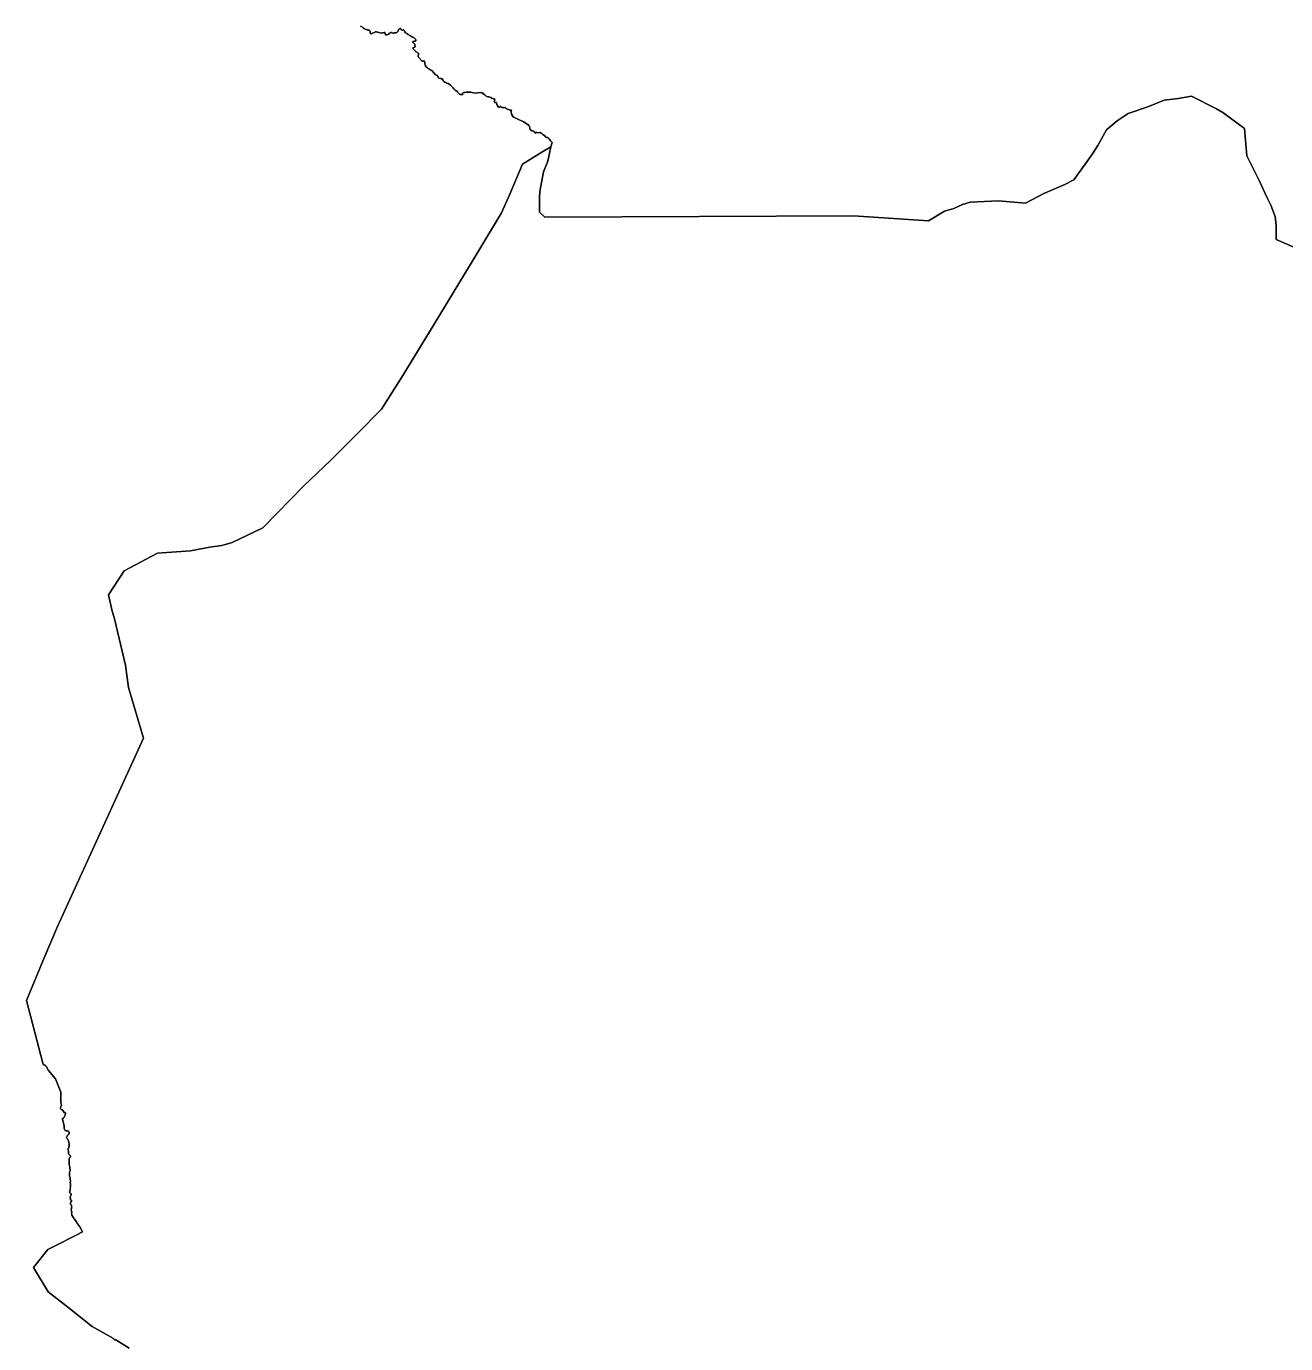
# Model space of a CAD drawing. Header units: inches. Extents: x 33.9 to 41.9, y -4.8 to 5.4.
# Drawn here: x 36.239 to 36.84, y 0.274 to 0.904 of the extents above; entities that cross this region are included whole.
import ezdxf

# ---------------------------------------------------------------- set-up
doc = ezdxf.new("R2010")
doc.units = ezdxf.units.IN
doc.header["$MEASUREMENT"] = 0
doc.layers.add('Counties', color=7, linetype='Continuous')

msp = doc.modelspace()

# ---------------------------------------------------------------- linework, layer by layer
at = {"layer": 'Counties'}
for points in [[(36.39863, 0.9038), (36.39938, 0.90341), (36.40011, 0.90288), (36.40061, 0.90257), (36.40131, 0.90229), (36.40175, 0.90204), (36.40217, 0.90195), (36.40278, 0.90184), (36.403, 0.90179), (36.40325, 0.90148), (36.40323, 0.90114), (36.4032, 0.90069), (36.40325, 0.90053), (36.40348, 0.90016), (36.40378, 0.90022), (36.40406, 0.90036), (36.40442, 0.9005), (36.40478, 0.90061), (36.40523, 0.90086), (36.40559, 0.90106), (36.40632, 0.90111), (36.40679, 0.901), (36.40715, 0.90086), (36.40757, 0.90075), (36.40799, 0.90055), (36.40866, 0.9005), (36.40902, 0.90061), (36.40946, 0.90058), (36.40991, 0.90078), (36.41024, 0.9008), (36.41038, 0.90044), (36.41044, 0.90008), (36.41052, 0.89969), (36.41108, 0.89963), (36.41138, 0.89963), (36.41163, 0.8998), (36.412, 0.90002), (36.41258, 0.90041), (36.41269, 0.90058), (36.413, 0.90078), (36.41336, 0.9008), (36.41381, 0.90069), (36.41425, 0.90047), (36.41456, 0.90044), (36.41484, 0.90055), (36.41514, 0.90055), (36.41542, 0.90069), (36.41581, 0.9008), (36.41601, 0.90083), (36.4162, 0.90097), (36.41645, 0.9012), (36.41665, 0.90139), (36.41667, 0.90167), (36.4167, 0.9019), (36.41678, 0.90206), (36.41698, 0.90232), (36.41734, 0.90254), (36.41748, 0.90262), (36.41768, 0.90271), (36.41781, 0.90249), (36.41809, 0.90201), (36.41862, 0.90187), (36.41879, 0.9019), (36.41893, 0.90198), (36.41915, 0.90204), (36.41943, 0.90181), (36.41965, 0.90142), (36.41976, 0.90109), (36.42015, 0.90067), (36.42068, 0.90036), (36.42143, 0.89985), (36.42168, 0.89966), (36.42205, 0.89941), (36.42249, 0.89913), (36.42302, 0.89887), (36.42344, 0.89862), (36.42391, 0.8984), (36.42419, 0.8982), (36.42453, 0.89789), (36.42486, 0.89764), (36.42503, 0.89731), (36.425, 0.89686), (36.42489, 0.89669), (36.42444, 0.89658), (36.42402, 0.89655), (36.42377, 0.89652), (36.42358, 0.89641), (36.42369, 0.89605), (36.424, 0.89585), (36.42439, 0.89543), (36.42458, 0.89515), (36.42464, 0.89467), (36.42466, 0.89406), (36.42453, 0.89378), (36.4243, 0.8937), (36.42397, 0.8935), (36.42366, 0.8935), (36.42363, 0.89325), (36.42375, 0.89294), (36.42505, 0.89174), (36.42503, 0.89157), (36.42578, 0.8912), (36.42631, 0.8907), (36.42625, 0.89025), (36.42617, 0.8895), (36.42617, 0.88922), (36.42659, 0.88863), (36.42706, 0.88824), (36.4272, 0.88793), (36.42742, 0.8877), (36.42762, 0.88748), (36.42784, 0.88726), (36.42806, 0.88712), (36.42848, 0.88712), (36.42881, 0.8872), (36.42917, 0.88709), (36.42926, 0.88684), (36.42934, 0.88653), (36.42937, 0.88622), (36.42937, 0.88549), (36.42945, 0.88516), (36.42968, 0.88479), (36.42993, 0.88443), (36.43018, 0.88418), (36.43059, 0.88384), (36.43098, 0.88353), (36.43157, 0.8832), (36.43176, 0.88306), (36.43218, 0.88283), (36.4327, 0.88255), (36.43427, 0.88079), (36.4346, 0.88048), (36.43477, 0.88034), (36.43494, 0.8804), (36.43516, 0.88029), (36.43533, 0.88017), (36.43549, 0.87989), (36.43558, 0.87981), (36.43552, 0.87953), (36.43569, 0.87925), (36.43605, 0.879), (36.43622, 0.87897), (36.43678, 0.87883), (36.43708, 0.87877), (36.43722, 0.87872), (36.43761, 0.87858), (36.43797, 0.87813), (36.43811, 0.87777), (36.43845, 0.87732), (36.43884, 0.87709), (36.43917, 0.8769), (36.43956, 0.87679), (36.43989, 0.87659), (36.44042, 0.87634), (36.4409, 0.87609), (36.44153, 0.87561), (36.44212, 0.87516), (36.44248, 0.87471), (36.44284, 0.87441), (36.44326, 0.87393), (36.44348, 0.87357), (36.44387, 0.87318), (36.44437, 0.87284), (36.44471, 0.87275), (36.44496, 0.87225), (36.44538, 0.87186), (36.44585, 0.87138), (36.44618, 0.87113), (36.44624, 0.87113), (36.44685, 0.8711), (36.4473, 0.87099), (36.44733, 0.87124), (36.44741, 0.87169), (36.44774, 0.87205), (36.44841, 0.87217), (36.44902, 0.87228), (36.45022, 0.87234), (36.45139, 0.87234), (36.45256, 0.87203), (36.45412, 0.87186), (36.45495, 0.87208), (36.45662, 0.87203), (36.45682, 0.87192), (36.45715, 0.87152), (36.45793, 0.87105), (36.45849, 0.87054), (36.45871, 0.87043), (36.45938, 0.87012), (36.45985, 0.87007), (36.46038, 0.86993), (36.46088, 0.86976), (36.46136, 0.86948), (36.46172, 0.86931), (36.46197, 0.86914), (36.46244, 0.86906), (36.46269, 0.86903), (36.46278, 0.86864), (36.46272, 0.86842), (36.46255, 0.86822), (36.46253, 0.86766), (36.46272, 0.86738), (36.463, 0.86738), (36.46328, 0.86741), (36.46361, 0.86727), (36.46364, 0.86696), (36.46378, 0.86651), (36.46389, 0.86609), (36.4642, 0.86553), (36.46456, 0.86517), (36.46506, 0.86517), (36.46537, 0.86537), (36.46559, 0.86539), (36.46581, 0.86509), (36.46617, 0.86494), (36.46668, 0.86492), (36.46712, 0.8648), (36.46771, 0.86489), (36.46795, 0.86472), (36.4684, 0.86439), (36.46882, 0.86419), (36.46924, 0.86397), (36.46996, 0.86371), (36.47032, 0.86369), (36.47049, 0.86369), (36.47071, 0.86366), (36.47057, 0.86299), (36.47077, 0.86184), (36.47102, 0.86131), (36.47169, 0.86033), (36.47316, 0.85971), (36.47439, 0.85907), (36.47517, 0.85868), (36.47578, 0.85848), (36.47667, 0.85803), (36.47831, 0.85683), (36.47865, 0.85674), (36.47895, 0.85672), (36.47909, 0.85652), (36.47917, 0.85616), (36.47929, 0.85571), (36.47945, 0.8552), (36.47954, 0.85467), (36.47984, 0.85422), (36.48037, 0.8538), (36.48087, 0.85375), (36.48138, 0.85372), (36.48146, 0.85364), (36.48171, 0.85296), (36.48188, 0.8528), (36.48224, 0.85274), (36.48241, 0.85294), (36.48254, 0.85327), (36.48299, 0.85291), (36.48449, 0.85302), (36.48494, 0.85268), (36.48516, 0.85246), (36.48566, 0.85207), (36.4865, 0.85162), (36.48705, 0.85098), (36.48744, 0.85064), (36.48803, 0.85061), (36.48878, 0.84997), (36.48931, 0.84907), (36.49023, 0.84823), (36.48953, 0.84622), (36.48523, 0.84367), (36.47603, 0.83792), (36.46998, 0.82353), (36.46596, 0.81461), (36.45473, 0.79591), (36.43373, 0.76138), (36.41877, 0.73692), (36.4087, 0.72081), (36.39719, 0.7093), (36.38424, 0.69635), (36.37158, 0.68427), (36.35201, 0.66412), (36.33734, 0.65722), (36.33244, 0.65578), (36.32669, 0.65492), (36.31748, 0.65319), (36.30166, 0.65204), (36.28583, 0.64369), (36.27835, 0.63219), (36.28007, 0.62442), (36.28094, 0.62125), (36.2864, 0.59852), (36.28784, 0.58787), (36.29504, 0.5637), (36.25389, 0.47364), (36.24756, 0.45868), (36.23904, 0.43835), (36.24699, 0.40848), (36.24701, 0.40802), (36.24719, 0.40769), (36.24749, 0.4076), (36.24797, 0.40744), (36.24814, 0.40719), (36.24837, 0.40707), (36.24873, 0.40679), (36.24886, 0.40648), (36.24903, 0.40612), (36.24927, 0.40544), (36.2494, 0.40507), (36.24968, 0.40485), (36.25295, 0.40095), (36.25552, 0.39462), (36.25557, 0.39226), (36.25542, 0.39193), (36.25547, 0.39144), (36.25547, 0.39057), (36.2555, 0.39024), (36.25552, 0.38989), (36.25549, 0.38955), (36.25566, 0.38891), (36.25584, 0.3886), (36.25579, 0.38826), (36.25569, 0.38808), (36.25548, 0.38767), (36.25535, 0.38713), (36.25533, 0.38684), (36.25545, 0.3865), (36.25569, 0.38633), (36.25599, 0.3862), (36.25633, 0.3861), (36.25649, 0.38576), (36.25678, 0.3853), (36.25718, 0.38494), (36.25743, 0.38483), (36.25767, 0.38466), (36.25766, 0.38417), (36.25764, 0.38385), (36.25752, 0.3836), (36.25737, 0.38327), (36.25721, 0.38293), (36.25711, 0.38268), (36.25695, 0.38241), (36.2567, 0.38209), (36.25638, 0.38175), (36.25631, 0.38141), (36.25646, 0.38117), (36.25651, 0.3809), (36.25658, 0.38042), (36.25682, 0.37971), (36.2569, 0.37935), (36.2569, 0.37902), (36.25704, 0.37849), (36.25715, 0.37814), (36.25713, 0.3777), (36.25712, 0.37725), (36.25721, 0.37686), (36.25734, 0.37656), (36.25758, 0.3762), (36.25796, 0.37612), (36.2583, 0.37614), (36.25876, 0.37615), (36.25916, 0.37596), (36.25932, 0.37571), (36.25942, 0.37545), (36.25946, 0.37515), (36.25952, 0.37472), (36.25927, 0.37456), (36.25903, 0.37439), (36.25879, 0.37405), (36.2587, 0.37385), (36.2586, 0.37376), (36.25847, 0.37357), (36.25825, 0.37323), (36.25828, 0.37296), (36.25843, 0.37267), (36.25862, 0.37232), (36.25879, 0.37203), (36.259, 0.3717), (36.25918, 0.37131), (36.25931, 0.37074), (36.25935, 0.37034), (36.25941, 0.36998), (36.25941, 0.36865), (36.25937, 0.3684), (36.25927, 0.36803), (36.25914, 0.36769), (36.25891, 0.36747), (36.25902, 0.36691), (36.25912, 0.36652), (36.25912, 0.36625), (36.25913, 0.36558), (36.25918, 0.36531), (36.25933, 0.3649), (36.25964, 0.36458), (36.2599, 0.36429), (36.26012, 0.36402), (36.26015, 0.36369), (36.25981, 0.36335), (36.25966, 0.36315), (36.25951, 0.36285), (36.25947, 0.36255), (36.25951, 0.36226), (36.2595, 0.36184), (36.25955, 0.36143), (36.25951, 0.36102), (36.25955, 0.36067), (36.25955, 0.36034), (36.25955, 0.35982), (36.2596, 0.35956), (36.25963, 0.35915), (36.25973, 0.35884), (36.25985, 0.35814), (36.25996, 0.35762), (36.25989, 0.35703), (36.25978, 0.35675), (36.2597, 0.3564), (36.25967, 0.35606), (36.25961, 0.35573), (36.25961, 0.35542), (36.25964, 0.35491), (36.2597, 0.35446), (36.25984, 0.35412), (36.25993, 0.35376), (36.25996, 0.35333), (36.25999, 0.35303), (36.26, 0.35264), (36.26007, 0.35233), (36.26015, 0.35194), (36.26002, 0.35149), (36.26015, 0.351), (36.2602, 0.35067), (36.26017, 0.35033), (36.26013, 0.34992), (36.26005, 0.34959), (36.25996, 0.34929), (36.26005, 0.34892), (36.25992, 0.34851), (36.25992, 0.34803), (36.25997, 0.34773), (36.25997, 0.34747), (36.25987, 0.34722), (36.25972, 0.34677), (36.25974, 0.3465), (36.25999, 0.34634), (36.2603, 0.34622), (36.26044, 0.34593), (36.26051, 0.34563), (36.26037, 0.34541), (36.26004, 0.34491), (36.26005, 0.34462), (36.25995, 0.34435), (36.26003, 0.3441), (36.26014, 0.34388), (36.26017, 0.34362), (36.26014, 0.34322), (36.26025, 0.34299), (36.2606, 0.34288), (36.26072, 0.34266), (36.26057, 0.34237), (36.26034, 0.34212), (36.26016, 0.34184), (36.26005, 0.34152), (36.2602, 0.34107), (36.26049, 0.34081), (36.26058, 0.34045), (36.26067, 0.34014), (36.26083, 0.33982), (36.26067, 0.33938), (36.26057, 0.33897), (36.26049, 0.33857), (36.26052, 0.33827), (36.26054, 0.33791), (36.2606, 0.33765), (36.26069, 0.33728), (36.2607, 0.33696), (36.26068, 0.33666), (36.2607, 0.33627), (36.26073, 0.33584), (36.26185, 0.33405), (36.26297, 0.33269), (36.26335, 0.33204), (36.26377, 0.33134), (36.26401, 0.33097), (36.26452, 0.3303), (36.26585, 0.32788), (36.26308, 0.3265), (36.25245, 0.32105), (36.24934, 0.31947), (36.24253, 0.31087), (36.24951, 0.29922), (36.25808, 0.29246), (36.27046, 0.28269), (36.28066, 0.27689), (36.28099, 0.27656), (36.28118, 0.27632), (36.28179, 0.27622), (36.28821, 0.27235)], [(36.39863, 0.9038), (36.39938, 0.90341), (36.40011, 0.90288), (36.40061, 0.90257), (36.40131, 0.90229), (36.40175, 0.90204), (36.40217, 0.90195), (36.40278, 0.90184), (36.403, 0.90179), (36.40325, 0.90148), (36.40323, 0.90114), (36.4032, 0.90069), (36.40325, 0.90053), (36.40348, 0.90016), (36.40378, 0.90022), (36.40406, 0.90036), (36.40442, 0.9005), (36.40478, 0.90061), (36.40523, 0.90086), (36.40559, 0.90106), (36.40632, 0.90111), (36.40679, 0.901), (36.40715, 0.90086), (36.40757, 0.90075), (36.40799, 0.90055), (36.40866, 0.9005), (36.40902, 0.90061), (36.40946, 0.90058), (36.40991, 0.90078), (36.41024, 0.9008), (36.41038, 0.90044), (36.41044, 0.90008), (36.41052, 0.89969), (36.41108, 0.89963), (36.41138, 0.89963), (36.41163, 0.8998), (36.412, 0.90002), (36.41258, 0.90041), (36.41269, 0.90058), (36.413, 0.90078), (36.41336, 0.9008), (36.41381, 0.90069), (36.41425, 0.90047), (36.41456, 0.90044), (36.41484, 0.90055), (36.41514, 0.90055), (36.41542, 0.90069), (36.41581, 0.9008), (36.41601, 0.90083), (36.4162, 0.90097), (36.41645, 0.9012), (36.41665, 0.90139), (36.41667, 0.90167), (36.4167, 0.9019), (36.41678, 0.90206), (36.41698, 0.90232), (36.41734, 0.90254), (36.41748, 0.90262), (36.41768, 0.90271), (36.41781, 0.90249), (36.41809, 0.90201), (36.41862, 0.90187), (36.41879, 0.9019), (36.41893, 0.90198), (36.41915, 0.90204), (36.41943, 0.90181), (36.41965, 0.90142), (36.41976, 0.90109), (36.42015, 0.90067), (36.42068, 0.90036), (36.42143, 0.89985), (36.42168, 0.89966), (36.42205, 0.89941), (36.42249, 0.89913), (36.42302, 0.89887), (36.42344, 0.89862), (36.42391, 0.8984), (36.42419, 0.8982), (36.42453, 0.89789), (36.42486, 0.89764), (36.42503, 0.89731), (36.425, 0.89686), (36.42489, 0.89669), (36.42444, 0.89658), (36.42402, 0.89655), (36.42377, 0.89652), (36.42358, 0.89641), (36.42369, 0.89605), (36.424, 0.89585), (36.42439, 0.89543), (36.42458, 0.89515), (36.42464, 0.89467), (36.42466, 0.89406), (36.42453, 0.89378), (36.4243, 0.8937), (36.42397, 0.8935), (36.42366, 0.8935), (36.42363, 0.89325), (36.42375, 0.89294), (36.42505, 0.89174), (36.42503, 0.89157), (36.42578, 0.8912), (36.42631, 0.8907), (36.42625, 0.89025), (36.42617, 0.8895), (36.42617, 0.88922), (36.42659, 0.88863), (36.42706, 0.88824), (36.4272, 0.88793), (36.42742, 0.8877), (36.42762, 0.88748), (36.42784, 0.88726), (36.42806, 0.88712), (36.42848, 0.88712), (36.42881, 0.8872), (36.42917, 0.88709), (36.42926, 0.88684), (36.42934, 0.88653), (36.42937, 0.88622), (36.42937, 0.88549), (36.42945, 0.88516), (36.42968, 0.88479), (36.42993, 0.88443), (36.43018, 0.88418), (36.43059, 0.88384), (36.43098, 0.88353), (36.43157, 0.8832), (36.43176, 0.88306), (36.43218, 0.88283), (36.4327, 0.88255), (36.43427, 0.88079), (36.4346, 0.88048), (36.43477, 0.88034), (36.43494, 0.8804), (36.43516, 0.88029), (36.43533, 0.88017), (36.43549, 0.87989), (36.43558, 0.87981), (36.43552, 0.87953), (36.43569, 0.87925), (36.43605, 0.879), (36.43622, 0.87897), (36.43678, 0.87883), (36.43708, 0.87877), (36.43722, 0.87872), (36.43761, 0.87858), (36.43797, 0.87813), (36.43811, 0.87777), (36.43845, 0.87732), (36.43884, 0.87709), (36.43917, 0.8769), (36.43956, 0.87679), (36.43989, 0.87659), (36.44042, 0.87634), (36.4409, 0.87609), (36.44153, 0.87561), (36.44212, 0.87516), (36.44248, 0.87471), (36.44284, 0.87441), (36.44326, 0.87393), (36.44348, 0.87357), (36.44387, 0.87318), (36.44437, 0.87284), (36.44471, 0.87275), (36.44496, 0.87225), (36.44538, 0.87186), (36.44585, 0.87138), (36.44618, 0.87113), (36.44624, 0.87113), (36.44685, 0.8711), (36.4473, 0.87099), (36.44733, 0.87124), (36.44741, 0.87169), (36.44774, 0.87205), (36.44841, 0.87217), (36.44902, 0.87228), (36.45022, 0.87234), (36.45139, 0.87234), (36.45256, 0.87203), (36.45412, 0.87186), (36.45495, 0.87208), (36.45662, 0.87203), (36.45682, 0.87192), (36.45715, 0.87152), (36.45793, 0.87105), (36.45849, 0.87054), (36.45871, 0.87043), (36.45938, 0.87012), (36.45985, 0.87007), (36.46038, 0.86993), (36.46088, 0.86976), (36.46136, 0.86948), (36.46172, 0.86931), (36.46197, 0.86914), (36.46244, 0.86906), (36.46269, 0.86903), (36.46278, 0.86864), (36.46272, 0.86842), (36.46255, 0.86822), (36.46253, 0.86766), (36.46272, 0.86738), (36.463, 0.86738), (36.46328, 0.86741), (36.46361, 0.86727), (36.46364, 0.86696), (36.46378, 0.86651), (36.46389, 0.86609), (36.4642, 0.86553), (36.46456, 0.86517), (36.46506, 0.86517), (36.46537, 0.86537), (36.46559, 0.86539), (36.46581, 0.86509), (36.46617, 0.86494), (36.46668, 0.86492), (36.46712, 0.8648), (36.46771, 0.86489), (36.46795, 0.86472), (36.4684, 0.86439), (36.46882, 0.86419), (36.46924, 0.86397), (36.46996, 0.86371), (36.47032, 0.86369), (36.47049, 0.86369), (36.47071, 0.86366), (36.47057, 0.86299), (36.47077, 0.86184), (36.47102, 0.86131), (36.47169, 0.86033), (36.47316, 0.85971), (36.47439, 0.85907), (36.47517, 0.85868), (36.47578, 0.85848), (36.47667, 0.85803), (36.47831, 0.85683), (36.47865, 0.85674), (36.47895, 0.85672), (36.47909, 0.85652), (36.47917, 0.85616), (36.47929, 0.85571), (36.47945, 0.8552), (36.47954, 0.85467), (36.47984, 0.85422), (36.48037, 0.8538), (36.48087, 0.85375), (36.48138, 0.85372), (36.48146, 0.85364), (36.48171, 0.85296), (36.48188, 0.8528), (36.48224, 0.85274), (36.48241, 0.85294), (36.48254, 0.85327), (36.48299, 0.85291), (36.48449, 0.85302), (36.48494, 0.85268), (36.48516, 0.85246), (36.48566, 0.85207), (36.4865, 0.85162), (36.48705, 0.85098), (36.48744, 0.85064), (36.48803, 0.85061), (36.48878, 0.84997), (36.48931, 0.84907), (36.49023, 0.84823), (36.48953, 0.84622), (36.48523, 0.84367), (36.47603, 0.83792), (36.46998, 0.82353), (36.46596, 0.81461), (36.45473, 0.79591), (36.43373, 0.76138), (36.41877, 0.73692), (36.4087, 0.72081), (36.39719, 0.7093), (36.38424, 0.69635), (36.37158, 0.68427), (36.35201, 0.66412), (36.33734, 0.65722), (36.33244, 0.65578), (36.32669, 0.65492), (36.31748, 0.65319), (36.30166, 0.65204), (36.28583, 0.64369), (36.27835, 0.63219), (36.28007, 0.62442), (36.28094, 0.62125), (36.2864, 0.59852), (36.28784, 0.58787), (36.29504, 0.5637), (36.25389, 0.47364), (36.24756, 0.45868), (36.23904, 0.43835), (36.24699, 0.40848), (36.24701, 0.40802), (36.24719, 0.40769), (36.24749, 0.4076), (36.24797, 0.40744), (36.24814, 0.40719), (36.24837, 0.40707), (36.24873, 0.40679), (36.24886, 0.40648), (36.24903, 0.40612), (36.24927, 0.40544), (36.2494, 0.40507), (36.24968, 0.40485), (36.25295, 0.40095), (36.25552, 0.39462), (36.25557, 0.39226), (36.25542, 0.39193), (36.25547, 0.39144), (36.25547, 0.39057), (36.2555, 0.39024), (36.25552, 0.38989), (36.25549, 0.38955), (36.25566, 0.38891), (36.25584, 0.3886), (36.25579, 0.38826), (36.25569, 0.38808), (36.25548, 0.38767), (36.25535, 0.38713), (36.25533, 0.38684), (36.25545, 0.3865), (36.25569, 0.38633), (36.25599, 0.3862), (36.25633, 0.3861), (36.25649, 0.38576), (36.25678, 0.3853), (36.25718, 0.38494), (36.25743, 0.38483), (36.25767, 0.38466), (36.25766, 0.38417), (36.25764, 0.38385), (36.25752, 0.3836), (36.25737, 0.38327), (36.25721, 0.38293), (36.25711, 0.38268), (36.25695, 0.38241), (36.2567, 0.38209), (36.25638, 0.38175), (36.25631, 0.38141), (36.25646, 0.38117), (36.25651, 0.3809), (36.25658, 0.38042), (36.25682, 0.37971), (36.2569, 0.37935), (36.2569, 0.37902), (36.25704, 0.37849), (36.25715, 0.37814), (36.25713, 0.3777), (36.25712, 0.37725), (36.25721, 0.37686), (36.25734, 0.37656), (36.25758, 0.3762), (36.25796, 0.37612), (36.2583, 0.37614), (36.25876, 0.37615), (36.25916, 0.37596), (36.25932, 0.37571), (36.25942, 0.37545), (36.25946, 0.37515), (36.25952, 0.37472), (36.25927, 0.37456), (36.25903, 0.37439), (36.25879, 0.37405), (36.2587, 0.37385), (36.2586, 0.37376), (36.25847, 0.37357), (36.25825, 0.37323), (36.25828, 0.37296), (36.25843, 0.37267), (36.25862, 0.37232), (36.25879, 0.37203), (36.259, 0.3717), (36.25918, 0.37131), (36.25931, 0.37074), (36.25935, 0.37034), (36.25941, 0.36998), (36.25941, 0.36865), (36.25937, 0.3684), (36.25927, 0.36803), (36.25914, 0.36769), (36.25891, 0.36747), (36.25902, 0.36691), (36.25912, 0.36652), (36.25912, 0.36625), (36.25913, 0.36558), (36.25918, 0.36531), (36.25933, 0.3649), (36.25964, 0.36458), (36.2599, 0.36429), (36.26012, 0.36402), (36.26015, 0.36369), (36.25981, 0.36335), (36.25966, 0.36315), (36.25951, 0.36285), (36.25947, 0.36255), (36.25951, 0.36226), (36.2595, 0.36184), (36.25955, 0.36143), (36.25951, 0.36102), (36.25955, 0.36067), (36.25955, 0.36034), (36.25955, 0.35982), (36.2596, 0.35956), (36.25963, 0.35915), (36.25973, 0.35884), (36.25985, 0.35814), (36.25996, 0.35762), (36.25989, 0.35703), (36.25978, 0.35675), (36.2597, 0.3564), (36.25967, 0.35606), (36.25961, 0.35573), (36.25961, 0.35542), (36.25964, 0.35491), (36.2597, 0.35446), (36.25984, 0.35412), (36.25993, 0.35376), (36.25996, 0.35333), (36.25999, 0.35303), (36.26, 0.35264), (36.26007, 0.35233), (36.26015, 0.35194), (36.26002, 0.35149), (36.26015, 0.351), (36.2602, 0.35067), (36.26017, 0.35033), (36.26013, 0.34992), (36.26005, 0.34959), (36.25996, 0.34929), (36.26005, 0.34892), (36.25992, 0.34851), (36.25992, 0.34803), (36.25997, 0.34773), (36.25997, 0.34747), (36.25987, 0.34722), (36.25972, 0.34677), (36.25974, 0.3465), (36.25999, 0.34634), (36.2603, 0.34622), (36.26044, 0.34593), (36.26051, 0.34563), (36.26037, 0.34541), (36.26004, 0.34491), (36.26005, 0.34462), (36.25995, 0.34435), (36.26003, 0.3441), (36.26014, 0.34388), (36.26017, 0.34362), (36.26014, 0.34322), (36.26025, 0.34299), (36.2606, 0.34288), (36.26072, 0.34266), (36.26057, 0.34237), (36.26034, 0.34212), (36.26016, 0.34184), (36.26005, 0.34152), (36.2602, 0.34107), (36.26049, 0.34081), (36.26058, 0.34045), (36.26067, 0.34014), (36.26083, 0.33982), (36.26067, 0.33938), (36.26057, 0.33897), (36.26049, 0.33857), (36.26052, 0.33827), (36.26054, 0.33791), (36.2606, 0.33765), (36.26069, 0.33728), (36.2607, 0.33696), (36.26068, 0.33666), (36.2607, 0.33627), (36.26073, 0.33584), (36.26185, 0.33405), (36.26297, 0.33269), (36.26335, 0.33204), (36.26377, 0.33134), (36.26401, 0.33097), (36.26452, 0.3303), (36.26585, 0.32788), (36.26308, 0.3265), (36.25245, 0.32105), (36.24934, 0.31947), (36.24253, 0.31087), (36.24951, 0.29922), (36.25808, 0.29246), (36.27046, 0.28269), (36.28066, 0.27689), (36.28099, 0.27656), (36.28118, 0.27632), (36.28179, 0.27622), (36.28821, 0.27235)], [(36.84434, 0.79817), (36.83599, 0.80191), (36.83599, 0.80853), (36.83542, 0.81285), (36.8334, 0.81831), (36.83167, 0.82177), (36.82794, 0.82982), (36.82189, 0.84191), (36.82074, 0.85485), (36.81038, 0.86262), (36.8075, 0.86435), (36.79542, 0.87039), (36.78909, 0.86928), (36.78247, 0.86842), (36.7747, 0.86525), (36.76521, 0.86209), (36.76003, 0.85864), (36.75485, 0.85432), (36.75082, 0.84684), (36.74823, 0.84281), (36.74478, 0.83792), (36.73931, 0.83044), (36.73499, 0.82814), (36.72492, 0.82382), (36.71629, 0.81922), (36.70334, 0.82037), (36.68982, 0.81979), (36.68608, 0.81864), (36.68205, 0.81663), (36.67745, 0.81548), (36.66996, 0.81087), (36.634, 0.81317), (36.48667, 0.8126), (36.48414, 0.81491), (36.48406, 0.82183), (36.48428, 0.82477), (36.48594, 0.83426), (36.48813, 0.83924), (36.48953, 0.84622), (36.49023, 0.84823), (36.48931, 0.84907), (36.48878, 0.84997), (36.48803, 0.85061), (36.48744, 0.85064), (36.48705, 0.85098), (36.4865, 0.85162), (36.48566, 0.85207), (36.48516, 0.85246), (36.48494, 0.85268), (36.48449, 0.85302), (36.48299, 0.85291), (36.48254, 0.85327), (36.48241, 0.85294), (36.48224, 0.85274), (36.48188, 0.8528), (36.48171, 0.85296), (36.48146, 0.85364), (36.48138, 0.85372), (36.48087, 0.85375), (36.48037, 0.8538), (36.47984, 0.85422), (36.47954, 0.85467), (36.47945, 0.8552), (36.47929, 0.85571), (36.47917, 0.85616), (36.47909, 0.85652), (36.47895, 0.85672), (36.47865, 0.85674), (36.47831, 0.85683), (36.47667, 0.85803), (36.47578, 0.85848), (36.47517, 0.85868), (36.47439, 0.85907), (36.47316, 0.85971), (36.47169, 0.86033), (36.47102, 0.86131), (36.47077, 0.86184), (36.47057, 0.86299), (36.47071, 0.86366), (36.47049, 0.86369), (36.47032, 0.86369), (36.46996, 0.86371), (36.46924, 0.86397), (36.46882, 0.86419), (36.4684, 0.86439), (36.46795, 0.86472), (36.46771, 0.86489), (36.46712, 0.8648), (36.46668, 0.86492), (36.46617, 0.86494), (36.46581, 0.86509), (36.46559, 0.86539), (36.46537, 0.86537), (36.46506, 0.86517), (36.46456, 0.86517), (36.4642, 0.86553), (36.46389, 0.86609), (36.46378, 0.86651), (36.46364, 0.86696), (36.46361, 0.86727), (36.46328, 0.86741), (36.463, 0.86738), (36.46272, 0.86738), (36.46253, 0.86766), (36.46255, 0.86822), (36.46272, 0.86842), (36.46278, 0.86864), (36.46269, 0.86903), (36.46244, 0.86906), (36.46197, 0.86914), (36.46172, 0.86931), (36.46136, 0.86948), (36.46088, 0.86976), (36.46038, 0.86993), (36.45985, 0.87007), (36.45938, 0.87012), (36.45871, 0.87043), (36.45849, 0.87054), (36.45793, 0.87105), (36.45715, 0.87152), (36.45682, 0.87192), (36.45662, 0.87203), (36.45495, 0.87208), (36.45412, 0.87186), (36.45256, 0.87203), (36.45139, 0.87234), (36.45022, 0.87234), (36.44902, 0.87228), (36.44841, 0.87217), (36.44774, 0.87205), (36.44741, 0.87169), (36.44733, 0.87124), (36.4473, 0.87099), (36.44685, 0.8711), (36.44624, 0.87113), (36.44618, 0.87113), (36.44585, 0.87138), (36.44538, 0.87186), (36.44496, 0.87225), (36.44471, 0.87275), (36.44437, 0.87284), (36.44387, 0.87318), (36.44348, 0.87357), (36.44326, 0.87393), (36.44284, 0.87441), (36.44248, 0.87471), (36.44212, 0.87516), (36.44153, 0.87561), (36.4409, 0.87609), (36.44042, 0.87634), (36.43989, 0.87659), (36.43956, 0.87679), (36.43917, 0.8769), (36.43884, 0.87709), (36.43845, 0.87732), (36.43811, 0.87777), (36.43797, 0.87813), (36.43761, 0.87858), (36.43722, 0.87872), (36.43708, 0.87877), (36.43678, 0.87883), (36.43622, 0.87897), (36.43605, 0.879), (36.43569, 0.87925), (36.43552, 0.87953), (36.43558, 0.87981), (36.43549, 0.87989), (36.43533, 0.88017), (36.43516, 0.88029), (36.43494, 0.8804), (36.43477, 0.88034), (36.4346, 0.88048), (36.43427, 0.88079), (36.43391, 0.88138), (36.43405, 0.88113), (36.43427, 0.88079), (36.4327, 0.88255), (36.43286, 0.88247), (36.43282, 0.8825), (36.43265, 0.88261), (36.4327, 0.88255), (36.43218, 0.88283), (36.43176, 0.88306), (36.43157, 0.8832), (36.43098, 0.88353), (36.43059, 0.88384), (36.43018, 0.88418), (36.42993, 0.88443), (36.42968, 0.88479), (36.42945, 0.88516), (36.42937, 0.88549), (36.42937, 0.88622), (36.42934, 0.88653), (36.42926, 0.88684), (36.42917, 0.88709), (36.42881, 0.8872), (36.42848, 0.88712), (36.42806, 0.88712), (36.42784, 0.88726), (36.42762, 0.88748), (36.42742, 0.8877), (36.4272, 0.88793), (36.42706, 0.88824), (36.42659, 0.88863), (36.42617, 0.88922), (36.42617, 0.8895), (36.42625, 0.89025), (36.42631, 0.8907), (36.42578, 0.8912), (36.42503, 0.89157), (36.42505, 0.89174), (36.42375, 0.89294), (36.42363, 0.89325), (36.42366, 0.8935), (36.42397, 0.8935), (36.4243, 0.8937), (36.42453, 0.89378), (36.42466, 0.89406), (36.42464, 0.89467), (36.42458, 0.89515), (36.42439, 0.89543), (36.424, 0.89585), (36.42369, 0.89605), (36.42358, 0.89641), (36.42377, 0.89652), (36.42402, 0.89655), (36.42444, 0.89658), (36.42489, 0.89669), (36.425, 0.89686), (36.42503, 0.89731), (36.42486, 0.89764), (36.42453, 0.89789), (36.42419, 0.8982), (36.42391, 0.8984), (36.42344, 0.89862), (36.42302, 0.89887), (36.42249, 0.89913), (36.42205, 0.89941), (36.42168, 0.89966), (36.42143, 0.89985), (36.42068, 0.90036), (36.42015, 0.90067), (36.41976, 0.90109), (36.41965, 0.90142), (36.41943, 0.90181), (36.41915, 0.90204), (36.41893, 0.90198), (36.41879, 0.9019), (36.41862, 0.90187), (36.41809, 0.90201), (36.41781, 0.90249), (36.41768, 0.90271), (36.41748, 0.90262), (36.41734, 0.90254), (36.41698, 0.90232), (36.41678, 0.90206), (36.4167, 0.9019), (36.41667, 0.90167), (36.41665, 0.90139), (36.41645, 0.9012), (36.4162, 0.90097), (36.41601, 0.90083), (36.41581, 0.9008), (36.41542, 0.90069), (36.41514, 0.90055), (36.41484, 0.90055), (36.41456, 0.90044), (36.41425, 0.90047), (36.41381, 0.90069), (36.41336, 0.9008), (36.413, 0.90078), (36.41269, 0.90058), (36.41258, 0.90041), (36.412, 0.90002), (36.41163, 0.8998), (36.41138, 0.89963), (36.41108, 0.89963), (36.41052, 0.89969), (36.41044, 0.90008), (36.41038, 0.90044), (36.41024, 0.9008), (36.40991, 0.90078), (36.40946, 0.90058), (36.40902, 0.90061), (36.40866, 0.9005), (36.40799, 0.90055), (36.40757, 0.90075), (36.40715, 0.90086), (36.40679, 0.901), (36.40632, 0.90111), (36.40559, 0.90106), (36.40523, 0.90086), (36.40478, 0.90061), (36.40442, 0.9005), (36.40406, 0.90036), (36.40378, 0.90022), (36.40348, 0.90016), (36.40325, 0.90053), (36.4032, 0.90069), (36.40323, 0.90114), (36.40325, 0.90148), (36.403, 0.90179), (36.40278, 0.90184), (36.40217, 0.90195), (36.40175, 0.90204), (36.40131, 0.90229), (36.40061, 0.90257), (36.40011, 0.90288), (36.39938, 0.90341), (36.39863, 0.9038)], [(36.84434, 0.79817), (36.83599, 0.80191), (36.83599, 0.80853), (36.83542, 0.81285), (36.8334, 0.81831), (36.83167, 0.82177), (36.82794, 0.82982), (36.82189, 0.84191), (36.82074, 0.85485), (36.81038, 0.86262), (36.8075, 0.86435), (36.79542, 0.87039), (36.78909, 0.86928), (36.78247, 0.86842), (36.7747, 0.86525), (36.76521, 0.86209), (36.76003, 0.85864), (36.75485, 0.85432), (36.75082, 0.84684), (36.74823, 0.84281), (36.74478, 0.83792), (36.73931, 0.83044), (36.73499, 0.82814), (36.72492, 0.82382), (36.71629, 0.81922), (36.70334, 0.82037), (36.68982, 0.81979), (36.68608, 0.81864), (36.68205, 0.81663), (36.67745, 0.81548), (36.66996, 0.81087), (36.634, 0.81317), (36.48667, 0.8126), (36.48414, 0.81491), (36.48406, 0.82183), (36.48428, 0.82477), (36.48594, 0.83426), (36.48813, 0.83924), (36.48953, 0.84622), (36.49023, 0.84823), (36.48931, 0.84907), (36.48878, 0.84997), (36.48803, 0.85061), (36.48744, 0.85064), (36.48705, 0.85098), (36.4865, 0.85162), (36.48566, 0.85207), (36.48516, 0.85246), (36.48494, 0.85268), (36.48449, 0.85302), (36.48299, 0.85291), (36.48254, 0.85327), (36.48241, 0.85294), (36.48224, 0.85274), (36.48188, 0.8528), (36.48171, 0.85296), (36.48146, 0.85364), (36.48138, 0.85372), (36.48087, 0.85375), (36.48037, 0.8538), (36.47984, 0.85422), (36.47954, 0.85467), (36.47945, 0.8552), (36.47929, 0.85571), (36.47917, 0.85616), (36.47909, 0.85652), (36.47895, 0.85672), (36.47865, 0.85674), (36.47831, 0.85683), (36.47667, 0.85803), (36.47578, 0.85848), (36.47517, 0.85868), (36.47439, 0.85907), (36.47316, 0.85971), (36.47169, 0.86033), (36.47102, 0.86131), (36.47077, 0.86184), (36.47057, 0.86299), (36.47071, 0.86366), (36.47049, 0.86369), (36.47032, 0.86369), (36.46996, 0.86371), (36.46924, 0.86397), (36.46882, 0.86419), (36.4684, 0.86439), (36.46795, 0.86472), (36.46771, 0.86489), (36.46712, 0.8648), (36.46668, 0.86492), (36.46617, 0.86494), (36.46581, 0.86509), (36.46559, 0.86539), (36.46537, 0.86537), (36.46506, 0.86517), (36.46456, 0.86517), (36.4642, 0.86553), (36.46389, 0.86609), (36.46378, 0.86651), (36.46364, 0.86696), (36.46361, 0.86727), (36.46328, 0.86741), (36.463, 0.86738), (36.46272, 0.86738), (36.46253, 0.86766), (36.46255, 0.86822), (36.46272, 0.86842), (36.46278, 0.86864), (36.46269, 0.86903), (36.46244, 0.86906), (36.46197, 0.86914), (36.46172, 0.86931), (36.46136, 0.86948), (36.46088, 0.86976), (36.46038, 0.86993), (36.45985, 0.87007), (36.45938, 0.87012), (36.45871, 0.87043), (36.45849, 0.87054), (36.45793, 0.87105), (36.45715, 0.87152), (36.45682, 0.87192), (36.45662, 0.87203), (36.45495, 0.87208), (36.45412, 0.87186), (36.45256, 0.87203), (36.45139, 0.87234), (36.45022, 0.87234), (36.44902, 0.87228), (36.44841, 0.87217), (36.44774, 0.87205), (36.44741, 0.87169), (36.44733, 0.87124), (36.4473, 0.87099), (36.44685, 0.8711), (36.44624, 0.87113), (36.44618, 0.87113), (36.44585, 0.87138), (36.44538, 0.87186), (36.44496, 0.87225), (36.44471, 0.87275), (36.44437, 0.87284), (36.44387, 0.87318), (36.44348, 0.87357), (36.44326, 0.87393), (36.44284, 0.87441), (36.44248, 0.87471), (36.44212, 0.87516), (36.44153, 0.87561), (36.4409, 0.87609), (36.44042, 0.87634), (36.43989, 0.87659), (36.43956, 0.87679), (36.43917, 0.8769), (36.43884, 0.87709), (36.43845, 0.87732), (36.43811, 0.87777), (36.43797, 0.87813), (36.43761, 0.87858), (36.43722, 0.87872), (36.43708, 0.87877), (36.43678, 0.87883), (36.43622, 0.87897), (36.43605, 0.879), (36.43569, 0.87925), (36.43552, 0.87953), (36.43558, 0.87981), (36.43549, 0.87989), (36.43533, 0.88017), (36.43516, 0.88029), (36.43494, 0.8804), (36.43477, 0.88034), (36.4346, 0.88048), (36.43427, 0.88079), (36.43391, 0.88138), (36.43405, 0.88113), (36.43427, 0.88079), (36.4327, 0.88255), (36.43286, 0.88247), (36.43282, 0.8825), (36.43265, 0.88261), (36.4327, 0.88255), (36.43218, 0.88283), (36.43176, 0.88306), (36.43157, 0.8832), (36.43098, 0.88353), (36.43059, 0.88384), (36.43018, 0.88418), (36.42993, 0.88443), (36.42968, 0.88479), (36.42945, 0.88516), (36.42937, 0.88549), (36.42937, 0.88622), (36.42934, 0.88653), (36.42926, 0.88684), (36.42917, 0.88709), (36.42881, 0.8872), (36.42848, 0.88712), (36.42806, 0.88712), (36.42784, 0.88726), (36.42762, 0.88748), (36.42742, 0.8877), (36.4272, 0.88793), (36.42706, 0.88824), (36.42659, 0.88863), (36.42617, 0.88922), (36.42617, 0.8895), (36.42625, 0.89025), (36.42631, 0.8907), (36.42578, 0.8912), (36.42503, 0.89157), (36.42505, 0.89174), (36.42375, 0.89294), (36.42363, 0.89325), (36.42366, 0.8935), (36.42397, 0.8935), (36.4243, 0.8937), (36.42453, 0.89378), (36.42466, 0.89406), (36.42464, 0.89467), (36.42458, 0.89515), (36.42439, 0.89543), (36.424, 0.89585), (36.42369, 0.89605), (36.42358, 0.89641), (36.42377, 0.89652), (36.42402, 0.89655), (36.42444, 0.89658), (36.42489, 0.89669), (36.425, 0.89686), (36.42503, 0.89731), (36.42486, 0.89764), (36.42453, 0.89789), (36.42419, 0.8982), (36.42391, 0.8984), (36.42344, 0.89862), (36.42302, 0.89887), (36.42249, 0.89913), (36.42205, 0.89941), (36.42168, 0.89966), (36.42143, 0.89985), (36.42068, 0.90036), (36.42015, 0.90067), (36.41976, 0.90109), (36.41965, 0.90142), (36.41943, 0.90181), (36.41915, 0.90204), (36.41893, 0.90198), (36.41879, 0.9019), (36.41862, 0.90187), (36.41809, 0.90201), (36.41781, 0.90249), (36.41768, 0.90271), (36.41748, 0.90262), (36.41734, 0.90254), (36.41698, 0.90232), (36.41678, 0.90206), (36.4167, 0.9019), (36.41667, 0.90167), (36.41665, 0.90139), (36.41645, 0.9012), (36.4162, 0.90097), (36.41601, 0.90083), (36.41581, 0.9008), (36.41542, 0.90069), (36.41514, 0.90055), (36.41484, 0.90055), (36.41456, 0.90044), (36.41425, 0.90047), (36.41381, 0.90069), (36.41336, 0.9008), (36.413, 0.90078), (36.41269, 0.90058), (36.41258, 0.90041), (36.412, 0.90002), (36.41163, 0.8998), (36.41138, 0.89963), (36.41108, 0.89963), (36.41052, 0.89969), (36.41044, 0.90008), (36.41038, 0.90044), (36.41024, 0.9008), (36.40991, 0.90078), (36.40946, 0.90058), (36.40902, 0.90061), (36.40866, 0.9005), (36.40799, 0.90055), (36.40757, 0.90075), (36.40715, 0.90086), (36.40679, 0.901), (36.40632, 0.90111), (36.40559, 0.90106), (36.40523, 0.90086), (36.40478, 0.90061), (36.40442, 0.9005), (36.40406, 0.90036), (36.40378, 0.90022), (36.40348, 0.90016), (36.40325, 0.90053), (36.4032, 0.90069), (36.40323, 0.90114), (36.40325, 0.90148), (36.403, 0.90179), (36.40278, 0.90184), (36.40217, 0.90195), (36.40175, 0.90204), (36.40131, 0.90229), (36.40061, 0.90257), (36.40011, 0.90288), (36.39938, 0.90341), (36.39863, 0.9038)], [(36.28821, 0.27235), (36.28179, 0.27622), (36.28118, 0.27632), (36.28099, 0.27656), (36.28066, 0.27689), (36.27046, 0.28269), (36.25808, 0.29246), (36.24951, 0.29922), (36.24253, 0.31087), (36.24934, 0.31947), (36.25245, 0.32105), (36.26308, 0.3265), (36.26585, 0.32788), (36.26452, 0.3303), (36.26401, 0.33097), (36.26377, 0.33134), (36.26335, 0.33204), (36.26297, 0.33269), (36.26185, 0.33405), (36.26073, 0.33584), (36.2607, 0.33627), (36.26068, 0.33666), (36.2607, 0.33696), (36.26069, 0.33728), (36.2606, 0.33765), (36.26054, 0.33791), (36.26052, 0.33827), (36.26049, 0.33857), (36.26057, 0.33897), (36.26067, 0.33938), (36.26083, 0.33982), (36.26067, 0.34014), (36.26058, 0.34045), (36.26049, 0.34081), (36.2602, 0.34107), (36.26005, 0.34152), (36.26016, 0.34184), (36.26034, 0.34212), (36.26057, 0.34237), (36.26072, 0.34266), (36.2606, 0.34288), (36.26025, 0.34299), (36.26014, 0.34322), (36.26017, 0.34362), (36.26014, 0.34388), (36.26003, 0.3441), (36.25995, 0.34435), (36.26005, 0.34462), (36.26004, 0.34491), (36.26037, 0.34541), (36.26051, 0.34563), (36.26044, 0.34593), (36.2603, 0.34622), (36.25999, 0.34634), (36.25974, 0.3465), (36.25972, 0.34677), (36.25987, 0.34722), (36.25997, 0.34747), (36.25997, 0.34773), (36.25992, 0.34803), (36.25992, 0.34851), (36.26005, 0.34892), (36.25996, 0.34929), (36.26005, 0.34959), (36.26013, 0.34992), (36.26017, 0.35033), (36.2602, 0.35067), (36.26015, 0.351), (36.26002, 0.35149), (36.26015, 0.35194), (36.26007, 0.35233), (36.26, 0.35264), (36.25999, 0.35303), (36.25996, 0.35333), (36.25993, 0.35376), (36.25984, 0.35412), (36.2597, 0.35446), (36.25964, 0.35491), (36.25961, 0.35542), (36.25961, 0.35573), (36.25967, 0.35606), (36.2597, 0.3564), (36.25978, 0.35675), (36.25989, 0.35703), (36.25996, 0.35762), (36.25985, 0.35814), (36.25973, 0.35884), (36.25963, 0.35915), (36.2596, 0.35956), (36.25955, 0.35982), (36.25955, 0.36034), (36.25955, 0.36067), (36.25951, 0.36102), (36.25955, 0.36143), (36.2595, 0.36184), (36.25951, 0.36226), (36.25947, 0.36255), (36.25951, 0.36285), (36.25966, 0.36315), (36.25981, 0.36335), (36.26015, 0.36369), (36.26012, 0.36402), (36.2599, 0.36429), (36.25964, 0.36458), (36.25933, 0.3649), (36.25918, 0.36531), (36.25913, 0.36558), (36.25912, 0.36625), (36.25912, 0.36652), (36.25902, 0.36691), (36.25891, 0.36747), (36.25914, 0.36769), (36.25927, 0.36803), (36.25937, 0.3684), (36.25941, 0.36865), (36.25941, 0.36998), (36.25935, 0.37034), (36.25931, 0.37074), (36.25918, 0.37131), (36.259, 0.3717), (36.25879, 0.37203), (36.25862, 0.37232), (36.25843, 0.37267), (36.25828, 0.37296), (36.25825, 0.37323), (36.25847, 0.37357), (36.2586, 0.37376), (36.2587, 0.37385), (36.25879, 0.37405), (36.25903, 0.37439), (36.25927, 0.37456), (36.25952, 0.37472), (36.25946, 0.37515), (36.25942, 0.37545), (36.25932, 0.37571), (36.25916, 0.37596), (36.25876, 0.37615), (36.2583, 0.37614), (36.25796, 0.37612), (36.25758, 0.3762), (36.25734, 0.37656), (36.25721, 0.37686), (36.25712, 0.37725), (36.25713, 0.3777), (36.25715, 0.37814), (36.25704, 0.37849), (36.2569, 0.37902), (36.2569, 0.37935), (36.25682, 0.37971), (36.25658, 0.38042), (36.25651, 0.3809), (36.25646, 0.38117), (36.25631, 0.38141), (36.25638, 0.38175), (36.2567, 0.38209), (36.25695, 0.38241), (36.25711, 0.38268), (36.25721, 0.38293), (36.25737, 0.38327), (36.25752, 0.3836), (36.25764, 0.38385), (36.25766, 0.38417), (36.25767, 0.38466), (36.25743, 0.38483), (36.25718, 0.38494), (36.25678, 0.3853), (36.25649, 0.38576), (36.25633, 0.3861), (36.25599, 0.3862), (36.25569, 0.38633), (36.25545, 0.3865), (36.25533, 0.38684), (36.25535, 0.38713), (36.25548, 0.38767), (36.25569, 0.38808), (36.25579, 0.38826), (36.25584, 0.3886), (36.25566, 0.38891), (36.25549, 0.38955), (36.25552, 0.38989), (36.2555, 0.39024), (36.25547, 0.39057), (36.25547, 0.39144), (36.25542, 0.39193), (36.25557, 0.39226), (36.25552, 0.39462), (36.25295, 0.40095), (36.24968, 0.40485), (36.2494, 0.40507), (36.24927, 0.40544), (36.24903, 0.40612), (36.24886, 0.40648), (36.24873, 0.40679), (36.24837, 0.40707), (36.24814, 0.40719), (36.24797, 0.40744), (36.24749, 0.4076), (36.24719, 0.40769), (36.24701, 0.40802), (36.24699, 0.40848), (36.23904, 0.43835), (36.24756, 0.45868), (36.25389, 0.47364), (36.29504, 0.5637), (36.28784, 0.58787), (36.2864, 0.59852), (36.28094, 0.62125), (36.28007, 0.62442), (36.27835, 0.63219), (36.28583, 0.64369), (36.30166, 0.65204), (36.31748, 0.65319), (36.32669, 0.65492), (36.33244, 0.65578), (36.33734, 0.65722), (36.35201, 0.66412), (36.37158, 0.68427), (36.38424, 0.69635), (36.39719, 0.7093), (36.4087, 0.72081), (36.41877, 0.73692), (36.43373, 0.76138), (36.45473, 0.79591), (36.46596, 0.81461), (36.46998, 0.82353), (36.47603, 0.83792), (36.48523, 0.84367), (36.48953, 0.84622), (36.48813, 0.83924), (36.48594, 0.83426), (36.48428, 0.82477), (36.48406, 0.82183), (36.48414, 0.81491), (36.48667, 0.8126), (36.634, 0.81317), (36.66996, 0.81087), (36.67745, 0.81548), (36.68205, 0.81663), (36.68608, 0.81864), (36.68982, 0.81979), (36.70334, 0.82037), (36.71629, 0.81922), (36.72492, 0.82382), (36.73499, 0.82814), (36.73931, 0.83044), (36.74478, 0.83792), (36.74823, 0.84281), (36.75082, 0.84684), (36.75485, 0.85432), (36.76003, 0.85864), (36.76521, 0.86209), (36.7747, 0.86525), (36.78247, 0.86842), (36.78909, 0.86928), (36.79542, 0.87039), (36.8075, 0.86435), (36.81038, 0.86262), (36.82074, 0.85485), (36.82189, 0.84191), (36.82794, 0.82982), (36.83167, 0.82177), (36.8334, 0.81831), (36.83542, 0.81285), (36.83599, 0.80853), (36.83599, 0.80191), (36.84434, 0.79817)], [(36.28821, 0.27235), (36.28179, 0.27622), (36.28118, 0.27632), (36.28099, 0.27656), (36.28066, 0.27689), (36.27046, 0.28269), (36.25808, 0.29246), (36.24951, 0.29922), (36.24253, 0.31087), (36.24934, 0.31947), (36.25245, 0.32105), (36.26308, 0.3265), (36.26585, 0.32788), (36.26452, 0.3303), (36.26401, 0.33097), (36.26377, 0.33134), (36.26335, 0.33204), (36.26297, 0.33269), (36.26185, 0.33405), (36.26073, 0.33584), (36.2607, 0.33627), (36.26068, 0.33666), (36.2607, 0.33696), (36.26069, 0.33728), (36.2606, 0.33765), (36.26054, 0.33791), (36.26052, 0.33827), (36.26049, 0.33857), (36.26057, 0.33897), (36.26067, 0.33938), (36.26083, 0.33982), (36.26067, 0.34014), (36.26058, 0.34045), (36.26049, 0.34081), (36.2602, 0.34107), (36.26005, 0.34152), (36.26016, 0.34184), (36.26034, 0.34212), (36.26057, 0.34237), (36.26072, 0.34266), (36.2606, 0.34288), (36.26025, 0.34299), (36.26014, 0.34322), (36.26017, 0.34362), (36.26014, 0.34388), (36.26003, 0.3441), (36.25995, 0.34435), (36.26005, 0.34462), (36.26004, 0.34491), (36.26037, 0.34541), (36.26051, 0.34563), (36.26044, 0.34593), (36.2603, 0.34622), (36.25999, 0.34634), (36.25974, 0.3465), (36.25972, 0.34677), (36.25987, 0.34722), (36.25997, 0.34747), (36.25997, 0.34773), (36.25992, 0.34803), (36.25992, 0.34851), (36.26005, 0.34892), (36.25996, 0.34929), (36.26005, 0.34959), (36.26013, 0.34992), (36.26017, 0.35033), (36.2602, 0.35067), (36.26015, 0.351), (36.26002, 0.35149), (36.26015, 0.35194), (36.26007, 0.35233), (36.26, 0.35264), (36.25999, 0.35303), (36.25996, 0.35333), (36.25993, 0.35376), (36.25984, 0.35412), (36.2597, 0.35446), (36.25964, 0.35491), (36.25961, 0.35542), (36.25961, 0.35573), (36.25967, 0.35606), (36.2597, 0.3564), (36.25978, 0.35675), (36.25989, 0.35703), (36.25996, 0.35762), (36.25985, 0.35814), (36.25973, 0.35884), (36.25963, 0.35915), (36.2596, 0.35956), (36.25955, 0.35982), (36.25955, 0.36034), (36.25955, 0.36067), (36.25951, 0.36102), (36.25955, 0.36143), (36.2595, 0.36184), (36.25951, 0.36226), (36.25947, 0.36255), (36.25951, 0.36285), (36.25966, 0.36315), (36.25981, 0.36335), (36.26015, 0.36369), (36.26012, 0.36402), (36.2599, 0.36429), (36.25964, 0.36458), (36.25933, 0.3649), (36.25918, 0.36531), (36.25913, 0.36558), (36.25912, 0.36625), (36.25912, 0.36652), (36.25902, 0.36691), (36.25891, 0.36747), (36.25914, 0.36769), (36.25927, 0.36803), (36.25937, 0.3684), (36.25941, 0.36865), (36.25941, 0.36998), (36.25935, 0.37034), (36.25931, 0.37074), (36.25918, 0.37131), (36.259, 0.3717), (36.25879, 0.37203), (36.25862, 0.37232), (36.25843, 0.37267), (36.25828, 0.37296), (36.25825, 0.37323), (36.25847, 0.37357), (36.2586, 0.37376), (36.2587, 0.37385), (36.25879, 0.37405), (36.25903, 0.37439), (36.25927, 0.37456), (36.25952, 0.37472), (36.25946, 0.37515), (36.25942, 0.37545), (36.25932, 0.37571), (36.25916, 0.37596), (36.25876, 0.37615), (36.2583, 0.37614), (36.25796, 0.37612), (36.25758, 0.3762), (36.25734, 0.37656), (36.25721, 0.37686), (36.25712, 0.37725), (36.25713, 0.3777), (36.25715, 0.37814), (36.25704, 0.37849), (36.2569, 0.37902), (36.2569, 0.37935), (36.25682, 0.37971), (36.25658, 0.38042), (36.25651, 0.3809), (36.25646, 0.38117), (36.25631, 0.38141), (36.25638, 0.38175), (36.2567, 0.38209), (36.25695, 0.38241), (36.25711, 0.38268), (36.25721, 0.38293), (36.25737, 0.38327), (36.25752, 0.3836), (36.25764, 0.38385), (36.25766, 0.38417), (36.25767, 0.38466), (36.25743, 0.38483), (36.25718, 0.38494), (36.25678, 0.3853), (36.25649, 0.38576), (36.25633, 0.3861), (36.25599, 0.3862), (36.25569, 0.38633), (36.25545, 0.3865), (36.25533, 0.38684), (36.25535, 0.38713), (36.25548, 0.38767), (36.25569, 0.38808), (36.25579, 0.38826), (36.25584, 0.3886), (36.25566, 0.38891), (36.25549, 0.38955), (36.25552, 0.38989), (36.2555, 0.39024), (36.25547, 0.39057), (36.25547, 0.39144), (36.25542, 0.39193), (36.25557, 0.39226), (36.25552, 0.39462), (36.25295, 0.40095), (36.24968, 0.40485), (36.2494, 0.40507), (36.24927, 0.40544), (36.24903, 0.40612), (36.24886, 0.40648), (36.24873, 0.40679), (36.24837, 0.40707), (36.24814, 0.40719), (36.24797, 0.40744), (36.24749, 0.4076), (36.24719, 0.40769), (36.24701, 0.40802), (36.24699, 0.40848), (36.23904, 0.43835), (36.24756, 0.45868), (36.25389, 0.47364), (36.29504, 0.5637), (36.28784, 0.58787), (36.2864, 0.59852), (36.28094, 0.62125), (36.28007, 0.62442), (36.27835, 0.63219), (36.28583, 0.64369), (36.30166, 0.65204), (36.31748, 0.65319), (36.32669, 0.65492), (36.33244, 0.65578), (36.33734, 0.65722), (36.35201, 0.66412), (36.37158, 0.68427), (36.38424, 0.69635), (36.39719, 0.7093), (36.4087, 0.72081), (36.41877, 0.73692), (36.43373, 0.76138), (36.45473, 0.79591), (36.46596, 0.81461), (36.46998, 0.82353), (36.47603, 0.83792), (36.48523, 0.84367), (36.48953, 0.84622), (36.48813, 0.83924), (36.48594, 0.83426), (36.48428, 0.82477), (36.48406, 0.82183), (36.48414, 0.81491), (36.48667, 0.8126), (36.634, 0.81317), (36.66996, 0.81087), (36.67745, 0.81548), (36.68205, 0.81663), (36.68608, 0.81864), (36.68982, 0.81979), (36.70334, 0.82037), (36.71629, 0.81922), (36.72492, 0.82382), (36.73499, 0.82814), (36.73931, 0.83044), (36.74478, 0.83792), (36.74823, 0.84281), (36.75082, 0.84684), (36.75485, 0.85432), (36.76003, 0.85864), (36.76521, 0.86209), (36.7747, 0.86525), (36.78247, 0.86842), (36.78909, 0.86928), (36.79542, 0.87039), (36.8075, 0.86435), (36.81038, 0.86262), (36.82074, 0.85485), (36.82189, 0.84191), (36.82794, 0.82982), (36.83167, 0.82177), (36.8334, 0.81831), (36.83542, 0.81285), (36.83599, 0.80853), (36.83599, 0.80191), (36.84434, 0.79817)]]:
    msp.add_lwpolyline(points, dxfattribs=at)
for points in [[(36.4327, 0.88255), (36.43265, 0.88261), (36.43282, 0.8825), (36.43286, 0.88247)], [(36.4327, 0.88255), (36.43265, 0.88261), (36.43282, 0.8825), (36.43286, 0.88247)], [(36.43427, 0.88079), (36.43405, 0.88113), (36.43391, 0.88138)], [(36.43427, 0.88079), (36.43405, 0.88113), (36.43391, 0.88138)]]:
    msp.add_lwpolyline(points, close=True, dxfattribs=at)

doc.saveas('drawing.dxf')
